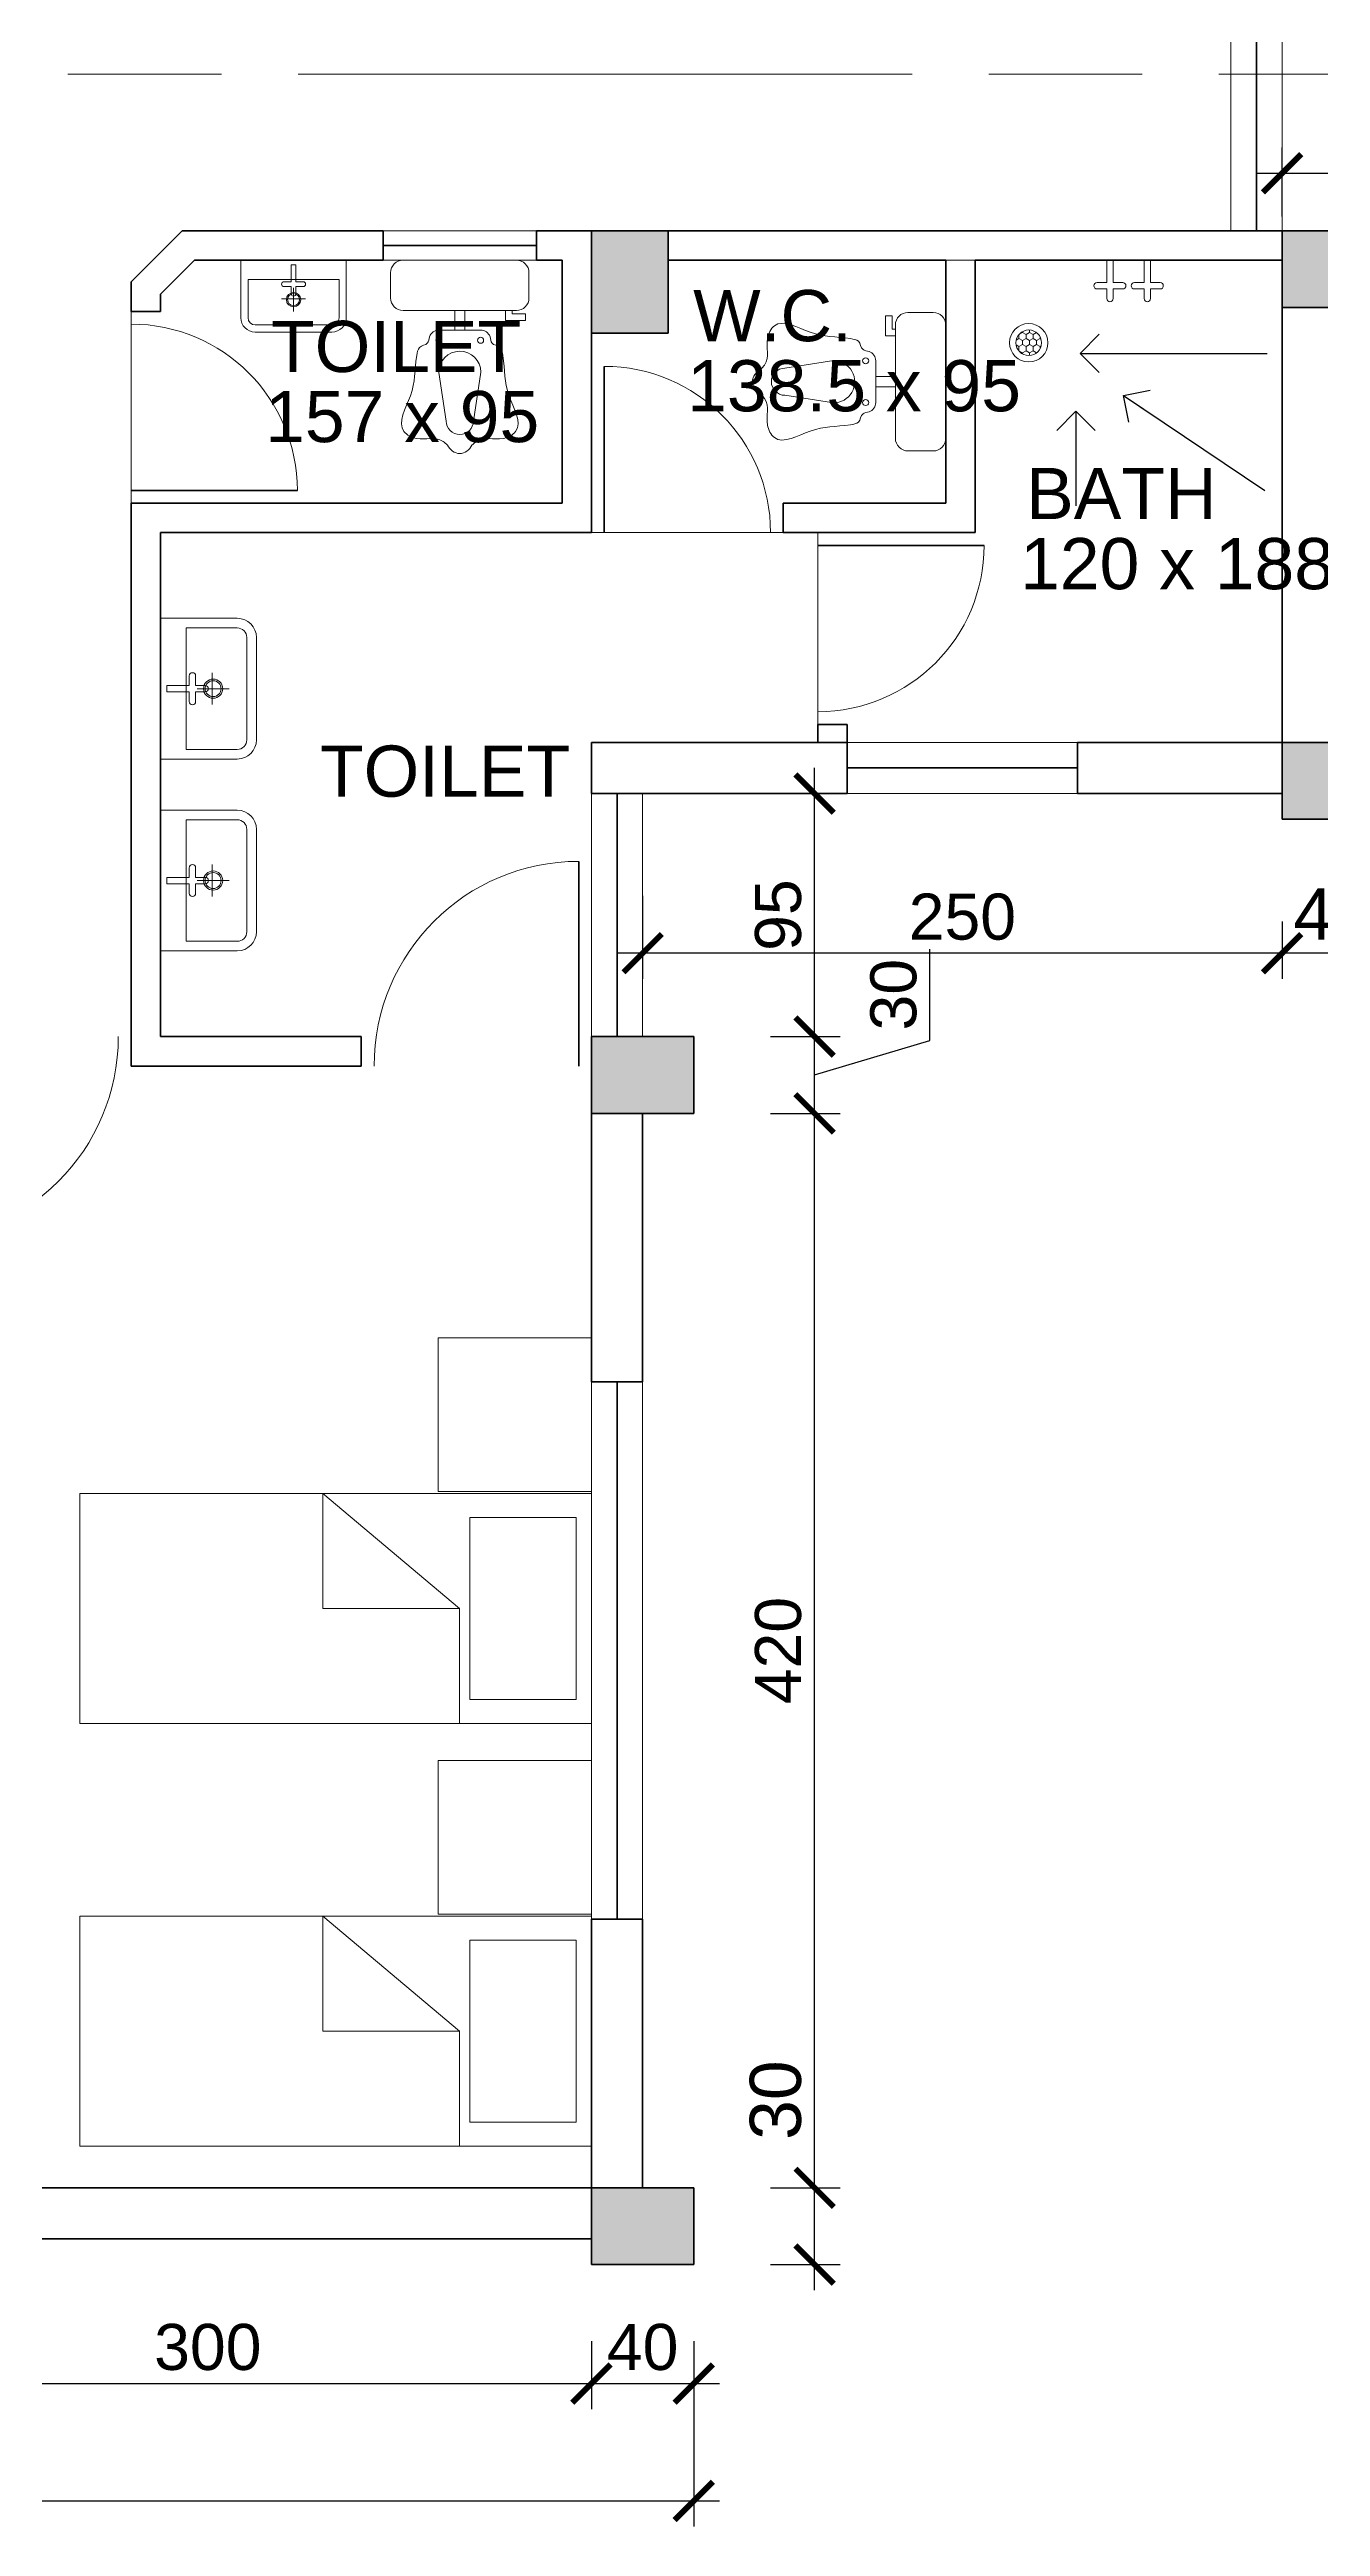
# Model space of a CAD drawing. Header units: millimetres. Extents: x -43527 to -16485, y 19062 to 36467.
# Drawn here: x -21009 to -20512, y 19062 to 20031 of the extents above; entities that cross this region are included whole.
import ezdxf

# ---------------------------------------------------------------- set-up
doc = ezdxf.new("R2010")
doc.units = ezdxf.units.MM
doc.header["$LTSCALE"] = 10
doc.header["$PDMODE"] = 35
doc.linetypes.add('ACAD_ISO08W100', pattern=[36, 24, -3, 6, -3])
for name, color, linetype, lineweight in [('door', 30, 'Continuous', 15), ('elevation', 2, 'Continuous', 20), ('fur', 13, 'Continuous', 13), ('SEC.  LINE', 20, 'ACAD_ISO08W100', 13), ('TEXT', 6, 'Continuous', 25), ('THI.', 5, 'Continuous', 60), ('THIN', 241, 'Continuous', 5), ('WALL', 4, 'Continuous', 40)]:
    doc.layers.add(name, color=color, linetype=linetype, lineweight=lineweight)
doc.styles.get("Standard").update_dxf_attribs({"font": 'arial.ttf', "height": 18})
doc.dimstyles.new('ISO-25', dxfattribs={"dimtxt": 2.5, "dimasz": 15, "dimexe": 10, "dimexo": 30, "dimgap": 5, "dimtad": 1, "dimdsep": 46, "dimtxsty": 'Standard', "dimblk": 'ARCHTICK', "dimcen": 2.5, "dimdle": 10, "dimadec": 1, "dimazin": 0, "dimtfac": 1, "dimtmove": 0, "dimatfit": 3, "dimldrblk": 'OPEN90', "dimfxl": 1, "dimarcsym": 0})

# ---------------------------------------------------------------- blocks, each defined once
blk = doc.blocks.new('_ArchTick')
at = {"color": 0, "linetype": 'ByBlock', "const_width": 0.15}
blk.add_lwpolyline([(-0.5, -0.5), (0.5, 0.5)], dxfattribs=at)
blk = doc.blocks.new('*D206')
at = {"layer": 'Defpoints', "color": 0, "transparency": 16777216}
for p in [(-21097.29, 19164.78), (-20797.29, 19164.78), (-20797.29, 19118.27)]:
    blk.add_point(p, dxfattribs=at)
at = {"layer": 'TEXT', "color": 0, "lineweight": -2, "transparency": 16777216}
for p, q in [((-21097.29, 19134.78), (-21097.29, 19108.27)), ((-20797.29, 19134.78), (-20797.29, 19108.27)), ((-21107.29, 19118.27), (-20787.29, 19118.27))]:
    blk.add_line(p, q, dxfattribs=at)
at = {"layer": 'TEXT', "color": 0, "lineweight": -2, "transparency": 16777216, "xscale": 15, "yscale": 15, "zscale": 15, "rotation": 180}
blk.add_blockref('_ArchTick', (-21097.29, 19118.27), dxfattribs=at)
at = {"layer": 'TEXT', "color": 0, "lineweight": -2, "transparency": 16777216, "xscale": 15, "yscale": 15, "zscale": 15}
blk.add_blockref('_ArchTick', (-20797.29, 19118.27), dxfattribs=at)
at = {"layer": 'TEXT', "color": 0, "transparency": 16777216, "insert": (-20947.29, 19132.46), "char_height": 18, "attachment_point": 5}
blk.add_mtext('300', dxfattribs=at)
blk = doc.blocks.new('_Open90')
at = {"color": 0, "linetype": 'ByBlock', "lineweight": -2}
for p, q in [((0, 0), (-1, 0)), ((-0.5, 0.5), (0, 0)), ((0, 0), (-0.5, -0.5))]:
    blk.add_line(p, q, dxfattribs=at)
blk = doc.blocks.new('*D207')
at = {"layer": 'Defpoints', "color": 0, "transparency": 16777216}
for p in [(-20797.29, 19164.78), (-20757.29, 19164.78), (-20757.29, 19118.27)]:
    blk.add_point(p, dxfattribs=at)
at = {"layer": 'TEXT', "color": 0, "lineweight": -2, "transparency": 16777216}
for p, q in [((-20797.29, 19134.78), (-20797.29, 19108.27)), ((-20757.29, 19134.78), (-20757.29, 19108.27)), ((-20807.29, 19118.27), (-20747.29, 19118.27))]:
    blk.add_line(p, q, dxfattribs=at)
at = {"layer": 'TEXT', "color": 0, "lineweight": -2, "transparency": 16777216, "xscale": 15, "yscale": 15, "zscale": 15, "rotation": 180}
blk.add_blockref('_ArchTick', (-20797.29, 19118.27), dxfattribs=at)
at = {"layer": 'TEXT', "color": 0, "lineweight": -2, "transparency": 16777216, "xscale": 15, "yscale": 15, "zscale": 15}
blk.add_blockref('_ArchTick', (-20757.29, 19118.27), dxfattribs=at)
at = {"layer": 'TEXT', "color": 0, "transparency": 16777216, "insert": (-20777.29, 19132.46), "char_height": 18, "attachment_point": 5}
blk.add_mtext('40', dxfattribs=at)
blk = doc.blocks.new('WHB')
at = {"layer": 'door'}
for p, q in [((-20483.08, 21630.77), (-20483.08, 21575.77)), ((-20453.08, 21630.77), (-20483.08, 21630.77)), ((-20473.08, 21627.02), (-20473.08, 21579.52)), ((-20453.08, 21627.02), (-20473.08, 21627.02)), ((-20449.33, 21623.27), (-20449.33, 21583.27)), ((-20445.58, 21623.27), (-20445.58, 21583.27)), ((-20480.58, 21604.52), (-20480.58, 21602.02)), ((-20471.83, 21604.52), (-20480.58, 21604.52)), ((-20471.83, 21602.02), (-20480.58, 21602.02)), ((-20471.83, 21604.52), (-20471.83, 21608.27)), ((-20471.83, 21598.27), (-20471.83, 21602.02)), ((-20469.33, 21604.52), (-20469.33, 21608.27)), ((-20465.58, 21604.52), (-20469.33, 21604.52)), ((-20465.58, 21602.02), (-20469.33, 21602.02)), ((-20469.33, 21598.27), (-20469.33, 21602.02)), ((-20468.75, 21603.27), (-20456.25, 21603.27)), ((-20462.93, 21597.03), (-20462.93, 21609.5)), ((-20453.08, 21575.77), (-20483.08, 21575.77)), ((-20453.08, 21579.52), (-20473.08, 21579.52))]:
    blk.add_line(p, q, dxfattribs=at)
for radius in [3.75, 3.12]:
    blk.add_circle((-20462.5, 21603.27), radius, dxfattribs=at)
for centre, radius, start, end in [((-20453.08, 21623.27), 7.5, 0, 90), ((-20453.08, 21623.27), 3.75, 0, 90), ((-20470.58, 21608.27), 1.25, 0, 180), ((-20465.58, 21603.27), 1.25, 270, 90), ((-20470.58, 21598.27), 1.25, 180, 0), ((-20453.08, 21583.27), 3.75, 270, 0), ((-20453.08, 21583.27), 7.5, 270, 0)]:
    blk.add_arc(centre, radius, start, end, dxfattribs=at)
blk = doc.blocks.new('AWC')
at = {"layer": 'door'}
for p, q in [((-20311.49, 21630.54), (-20355.78, 21630.54)), ((-20360.7, 21625.62), (-20360.7, 21615.78)), ((-20306.57, 21625.62), (-20306.57, 21615.78)), ((-20311.49, 21610.86), (-20355.78, 21610.86)), ((-20335.6, 21610.86), (-20335.6, 21603.17)), ((-20331.66, 21610.86), (-20331.66, 21603.17)), ((-20325.48, 21603.17), (-20341.79, 21603.17)), ((-20341.86, 21586.78), (-20338.95, 21567.67)), ((-20328.32, 21567.67), (-20325.41, 21586.64))]:
    blk.add_line(p, q, dxfattribs=at)
blk.add_lwpolyline([(-20359.39, 21606.93), (-20359.39, 21609.55), (-20354.15, 21609.55), (-20354.15, 21610.86), (-20351.53, 21610.86), (-20351.53, 21606.93), (-20359.39, 21606.93)], dxfattribs=at)
for centre in [(-20341.79, 21599.23), (-20325.48, 21599.23)]:
    blk.add_circle(centre, 1.18, dxfattribs=at)
for centre, radius, start, end in [((-20355.78, 21625.62), 4.92, 90, 180), ((-20311.49, 21625.62), 4.92, 0, 90), ((-20355.78, 21615.78), 4.92, 180, 270), ((-20311.49, 21615.78), 4.92, 270, 0), ((-20341.79, 21599.23), 3.94, 90, 159.43001), ((-20325.48, 21599.23), 3.94, 20.56999, 90), ((-20333.63, 21586.71), 8.23, 359.53062, 179.53062), ((-20333.63, 21567.67), 5.31, 180, 0)]:
    blk.add_arc(centre, radius, start, end, dxfattribs=at)
at = {"layer": 'door', "extrusion": (0, 0, -1)}
blk.add_ellipse((-20333.37, 21560.78), major_axis=(-1.94, 5.59), ratio=0.948861, start_param=3.537638, end_param=4.585608, dxfattribs=at)
at = {"layer": 'door'}
blk.add_ellipse((-20333.89, 21560.78), major_axis=(1.94, 5.59), ratio=0.948861, start_param=3.537638, end_param=4.585608, dxfattribs=at)
for points in [[(-20345.47, 21600.61), (-20345.63, 21599.67), (-20345.99, 21597.18), (-20349.74, 21597.36), (-20351.48, 21587.98), (-20350.49, 21579.82), (-20359.49, 21564.72), (-20348.35, 21559.2), (-20342.97, 21562.29), (-20339.04, 21558.78), (-20338.39, 21558.25)], [(-20321.8, 21600.61), (-20321.63, 21599.67), (-20321.27, 21597.18), (-20317.52, 21597.36), (-20315.79, 21587.98), (-20316.78, 21579.82), (-20307.77, 21564.72), (-20318.92, 21559.2), (-20324.29, 21562.29), (-20328.22, 21558.78), (-20328.88, 21558.25)]]:
    blk.add_open_spline(points, degree=3, knots=[0, 0, 0, 0, 2.596741, 7.080952, 10.372803, 27.86475, 42.407117, 48.085065, 59.717416, 61.643023, 61.643023, 61.643023, 61.643023], dxfattribs=at)
blk = doc.blocks.new('*D221')
at = {"layer": 'Defpoints', "color": 0, "transparency": 16777216}
for p in [(-20527.29, 19719.77), (-20487.29, 19719.77), (-20527.29, 19677.37)]:
    blk.add_point(p, dxfattribs=at)
at = {"layer": 'TEXT', "color": 0, "lineweight": -2, "transparency": 16777216}
for p, q in [((-20527.29, 19689.77), (-20527.29, 19667.37)), ((-20487.29, 19689.77), (-20487.29, 19667.37)), ((-20477.29, 19677.37), (-20537.29, 19677.37))]:
    blk.add_line(p, q, dxfattribs=at)
at = {"layer": 'TEXT', "color": 0, "lineweight": -2, "transparency": 16777216, "xscale": 15, "yscale": 15, "zscale": 15, "rotation": 180}
blk.add_blockref('_ArchTick', (-20527.29, 19677.37), dxfattribs=at)
at = {"layer": 'TEXT', "color": 0, "lineweight": -2, "transparency": 16777216, "xscale": 15, "yscale": 15, "zscale": 15}
blk.add_blockref('_ArchTick', (-20487.29, 19677.37), dxfattribs=at)
at = {"layer": 'TEXT', "color": 0, "transparency": 16777216, "insert": (-20507.29, 19692.58), "char_height": 20, "attachment_point": 5}
blk.add_mtext('40', dxfattribs=at)
blk = doc.blocks.new('*D222')
at = {"layer": 'Defpoints', "color": 0, "transparency": 16777216}
for p in [(-20777.29, 19729.77), (-20527.29, 19719.77), (-20777.29, 19677.37)]:
    blk.add_point(p, dxfattribs=at)
at = {"layer": 'TEXT', "color": 0, "lineweight": -2, "transparency": 16777216}
for p, q in [((-20777.29, 19699.77), (-20777.29, 19667.37)), ((-20527.29, 19689.77), (-20527.29, 19667.37)), ((-20517.29, 19677.37), (-20787.29, 19677.37))]:
    blk.add_line(p, q, dxfattribs=at)
at = {"layer": 'TEXT', "color": 0, "lineweight": -2, "transparency": 16777216, "xscale": 15, "yscale": 15, "zscale": 15, "rotation": 180}
blk.add_blockref('_ArchTick', (-20777.29, 19677.37), dxfattribs=at)
at = {"layer": 'TEXT', "color": 0, "lineweight": -2, "transparency": 16777216, "xscale": 15, "yscale": 15, "zscale": 15}
blk.add_blockref('_ArchTick', (-20527.29, 19677.37), dxfattribs=at)
at = {"layer": 'TEXT', "color": 0, "transparency": 16777216, "insert": (-20652.29, 19691.56), "char_height": 18, "attachment_point": 5}
blk.add_mtext('250', dxfattribs=at)
blk = doc.blocks.new('*D223')
at = {"layer": 'Defpoints', "color": 0, "transparency": 16777216}
for p in [(-20757.29, 19194.78), (-20710.06, 19194.78), (-20757.29, 19164.78)]:
    blk.add_point(p, dxfattribs=at)
at = {"layer": 'TEXT', "color": 0, "lineweight": -2, "transparency": 16777216}
for p, q in [((-20710.06, 19194.78), (-20710.06, 19248.35)), ((-20727.29, 19194.78), (-20700.06, 19194.78)), ((-20710.06, 19154.78), (-20710.06, 19194.78)), ((-20727.29, 19164.78), (-20700.06, 19164.78))]:
    blk.add_line(p, q, dxfattribs=at)
at = {"layer": 'TEXT', "color": 0, "lineweight": -2, "transparency": 16777216, "xscale": 15, "yscale": 15, "zscale": 15}
for p, rotation in [((-20710.06, 19194.78), 90), ((-20710.06, 19164.78), 270)]:
    blk.add_blockref('_ArchTick', p, dxfattribs=dict(at, rotation=rotation))
at = {"layer": 'TEXT', "color": 0, "transparency": 16777216, "insert": (-20725.27, 19229.07), "char_height": 20, "attachment_point": 5, "rotation": 90}
blk.add_mtext('30', dxfattribs=at)
blk = doc.blocks.new('*D224')
at = {"layer": 'Defpoints', "color": 0, "transparency": 16777216}
for p in [(-20757.29, 19614.78), (-20710.06, 19614.78), (-20757.29, 19194.78)]:
    blk.add_point(p, dxfattribs=at)
at = {"layer": 'TEXT', "color": 0, "lineweight": -2, "transparency": 16777216}
for p, q in [((-20710.06, 19184.78), (-20710.06, 19624.78)), ((-20727.29, 19614.78), (-20700.06, 19614.78)), ((-20727.29, 19194.78), (-20700.06, 19194.78))]:
    blk.add_line(p, q, dxfattribs=at)
at = {"layer": 'TEXT', "color": 0, "lineweight": -2, "transparency": 16777216, "xscale": 15, "yscale": 15, "zscale": 15}
for p, rotation in [((-20710.06, 19614.78), 90), ((-20710.06, 19194.78), 270)]:
    blk.add_blockref('_ArchTick', p, dxfattribs=dict(at, rotation=rotation))
at = {"layer": 'TEXT', "color": 0, "transparency": 16777216, "insert": (-20724.25, 19404.78), "char_height": 18, "attachment_point": 5, "rotation": 90}
blk.add_mtext('420', dxfattribs=at)
blk = doc.blocks.new('*D225')
at = {"layer": 'Defpoints', "color": 0, "transparency": 16777216}
for p in [(-20757.29, 19644.78), (-20710.06, 19644.78), (-20757.29, 19614.78)]:
    blk.add_point(p, dxfattribs=at)
at = {"layer": 'TEXT', "color": 0, "lineweight": -2, "transparency": 16777216}
for p, q in [((-20664.97, 19643.31), (-20664.97, 19679.02)), ((-20710.06, 19604.78), (-20710.06, 19654.78)), ((-20727.29, 19644.78), (-20700.06, 19644.78)), ((-20710.06, 19629.78), (-20664.97, 19643.31)), ((-20727.29, 19614.78), (-20700.06, 19614.78))]:
    blk.add_line(p, q, dxfattribs=at)
at = {"layer": 'TEXT', "color": 0, "lineweight": -2, "transparency": 16777216, "xscale": 15, "yscale": 15, "zscale": 15}
for p, rotation in [((-20710.06, 19644.78), 90), ((-20710.06, 19614.78), 270)]:
    blk.add_blockref('_ArchTick', p, dxfattribs=dict(at, rotation=rotation))
at = {"layer": 'TEXT', "color": 0, "transparency": 16777216, "insert": (-20679.16, 19661.17), "char_height": 18, "attachment_point": 5, "rotation": 90}
blk.add_mtext('30', dxfattribs=at)
blk = doc.blocks.new('*D226')
at = {"layer": 'Defpoints', "color": 0, "transparency": 16777216}
for p in [(-20777.29, 19739.78), (-20710.06, 19739.78), (-20757.29, 19644.78)]:
    blk.add_point(p, dxfattribs=at)
at = {"layer": 'TEXT', "color": 0, "lineweight": -2, "transparency": 16777216}
for p, q in [((-20710.06, 19634.78), (-20710.06, 19749.78)), ((-20747.29, 19739.78), (-20700.06, 19739.78)), ((-20727.29, 19644.78), (-20700.06, 19644.78))]:
    blk.add_line(p, q, dxfattribs=at)
at = {"layer": 'TEXT', "color": 0, "lineweight": -2, "transparency": 16777216, "xscale": 15, "yscale": 15, "zscale": 15}
for p, rotation in [((-20710.06, 19739.78), 90), ((-20710.06, 19644.78), 270)]:
    blk.add_blockref('_ArchTick', p, dxfattribs=dict(at, rotation=rotation))
at = {"layer": 'TEXT', "color": 0, "transparency": 16777216, "insert": (-20724.25, 19692.28), "char_height": 18, "attachment_point": 5, "rotation": 90}
blk.add_mtext('95', dxfattribs=at)
blk = doc.blocks.new('*D232')
at = {"layer": 'Defpoints', "color": 0, "transparency": 16777216}
for p in [(-21467.29, 19164.78), (-20757.29, 19164.78), (-20757.29, 19072.41)]:
    blk.add_point(p, dxfattribs=at)
at = {"layer": 'TEXT', "color": 0, "lineweight": -2, "transparency": 16777216}
for p, q in [((-21467.29, 19134.78), (-21467.29, 19062.41)), ((-20757.29, 19134.78), (-20757.29, 19062.41)), ((-21477.29, 19072.41), (-20747.29, 19072.41))]:
    blk.add_line(p, q, dxfattribs=at)
at = {"layer": 'TEXT', "color": 0, "lineweight": -2, "transparency": 16777216, "xscale": 15, "yscale": 15, "zscale": 15, "rotation": 180}
blk.add_blockref('_ArchTick', (-21467.29, 19072.41), dxfattribs=at)
at = {"layer": 'TEXT', "color": 0, "lineweight": -2, "transparency": 16777216, "xscale": 15, "yscale": 15, "zscale": 15}
blk.add_blockref('_ArchTick', (-20757.29, 19072.41), dxfattribs=at)
at = {"layer": 'TEXT', "color": 0, "transparency": 16777216, "insert": (-21112.29, 19086.6), "char_height": 18, "attachment_point": 5}
blk.add_mtext('710', dxfattribs=at)
blk = doc.blocks.new('*D234')
at = {"layer": 'Defpoints', "color": 0, "transparency": 16777216}
for p in [(-20427.29, 19982.28), (-20527.29, 19935.38), (-20427.29, 19935.38)]:
    blk.add_point(p, dxfattribs=at)
at = {"layer": 'elevation', "color": 0, "lineweight": -2, "transparency": 16777216}
for p, q in [((-20527.29, 19965.38), (-20527.29, 19992.28)), ((-20427.29, 19965.38), (-20427.29, 19992.28)), ((-20537.29, 19982.28), (-20417.29, 19982.28))]:
    blk.add_line(p, q, dxfattribs=at)
at = {"layer": 'elevation', "color": 0, "lineweight": -2, "transparency": 16777216, "xscale": 15, "yscale": 15, "zscale": 15, "rotation": 180}
blk.add_blockref('_ArchTick', (-20527.29, 19982.28), dxfattribs=at)
at = {"layer": 'elevation', "color": 0, "lineweight": -2, "transparency": 16777216, "xscale": 15, "yscale": 15, "zscale": 15}
blk.add_blockref('_ArchTick', (-20427.29, 19982.28), dxfattribs=at)
at = {"layer": 'elevation', "color": 0, "transparency": 16777216, "insert": (-20477.29, 19997.5), "char_height": 20, "attachment_point": 5}
blk.add_mtext('100', dxfattribs=at)

msp = doc.modelspace()

# ---------------------------------------------------------------- hatches: boundary and pattern name
at = {"layer": 'THIN'}
h = msp.add_hatch(color=256, dxfattribs=at)
h.paths.add_polyline_path([(-22747.29, 20829.784), (-22777.29, 20829.784), (-22777.29, 20789.784), (-22747.29, 20789.784)])
h.paths.add_polyline_path([(-22417.29, 20829.784), (-22447.29, 20829.784), (-22447.29, 20789.784), (-22417.29, 20789.784)])
h.paths.add_polyline_path([(-22087.29, 20829.784), (-22117.29, 20829.784), (-22117.29, 20789.784), (-22087.29, 20789.784)])
h.paths.add_polyline_path([(-21757.29, 20829.784), (-21787.29, 20829.784), (-21787.29, 20789.784), (-21757.29, 20789.784)])
h.paths.add_polyline_path([(-21427.29, 20829.784), (-21457.29, 20829.784), (-21457.29, 20789.784), (-21427.29, 20789.784)])
h.paths.add_polyline_path([(-21097.29, 20829.784), (-21127.29, 20829.784), (-21127.29, 20789.784), (-21097.29, 20789.784)])
h.paths.add_polyline_path([(-20767.29, 20829.784), (-20797.29, 20829.784), (-20797.29, 20789.784), (-20767.29, 20789.784)])
h.paths.add_polyline_path([(-20487.29, 20554.784), (-20527.29, 20554.784), (-20527.29, 20524.784), (-20487.29, 20524.784)])
h.paths.add_polyline_path([(-20487.29, 20354.784), (-20527.29, 20354.784), (-20527.29, 20324.784), (-20487.29, 20324.784)])
h.paths.add_polyline_path([(-20767.29, 20364.784), (-20797.29, 20364.784), (-20797.29, 20324.784), (-20767.29, 20324.784)])
h.paths.add_polyline_path([(-21097.29, 20364.784), (-21127.29, 20364.784), (-21127.29, 20324.784), (-21097.29, 20324.784)])
h.paths.add_polyline_path([(-21427.29, 20364.784), (-21457.29, 20364.784), (-21457.29, 20324.784), (-21427.29, 20324.784)])
h.paths.add_polyline_path([(-21757.29, 20364.784), (-21787.29, 20364.784), (-21787.29, 20324.784), (-21757.29, 20324.784)])
h.paths.add_polyline_path([(-22087.29, 20364.784), (-22117.29, 20364.784), (-22117.29, 20324.784), (-22087.29, 20324.784)])
h.paths.add_polyline_path([(-22417.29, 20364.784), (-22447.29, 20364.784), (-22447.29, 20324.784), (-22417.29, 20324.784)])
h.paths.add_polyline_path([(-22747.29, 20364.784), (-22777.29, 20364.784), (-22777.29, 20324.784), (-22747.29, 20324.784)])
h.paths.add_polyline_path([(-22747.29, 19959.784), (-22777.29, 19959.784), (-22777.29, 19919.784), (-22747.29, 19919.784)])
h.paths.add_polyline_path([(-22417.29, 19959.784), (-22447.29, 19959.784), (-22447.29, 19919.784), (-22417.29, 19919.784)])
h.paths.add_polyline_path([(-22087.29, 19959.784), (-22117.29, 19959.784), (-22117.29, 19919.784), (-22087.29, 19919.784)])
h.paths.add_polyline_path([(-21757.29, 19959.784), (-21787.29, 19959.784), (-21787.29, 19919.784), (-21757.29, 19919.784)])
h.paths.add_polyline_path([(-21427.29, 19959.784), (-21457.29, 19959.784), (-21457.29, 19919.784), (-21427.29, 19919.784)])
h.paths.add_polyline_path([(-21097.29, 19944.784, 1), (-21127.29, 19944.784, 1)])
h.paths.add_polyline_path([(-20767.29, 19959.784), (-20797.29, 19959.784), (-20797.29, 19919.784), (-20767.29, 19919.784)])
h.paths.add_polyline_path([(-20487.29, 19959.784), (-20527.29, 19959.784), (-20527.29, 19929.784), (-20487.29, 19929.784)])
h.paths.add_polyline_path([(-20487.29, 19759.784), (-20527.29, 19759.784), (-20527.29, 19729.784), (-20487.29, 19729.784)])
h.paths.add_polyline_path([(-20757.29, 19644.784), (-20797.29, 19644.784), (-20797.29, 19614.784), (-20757.29, 19614.784)])
h.paths.add_polyline_path([(-21097.29, 19644.784), (-21137.29, 19644.784), (-21137.29, 19614.784), (-21097.29, 19614.784)])
h.paths.add_polyline_path([(-21427.29, 19644.784), (-21467.29, 19644.784), (-21467.29, 19614.784), (-21427.29, 19614.784)])
h.paths.add_polyline_path([(-21427.29, 19194.784), (-21467.29, 19194.784), (-21467.29, 19164.784), (-21427.29, 19164.784)])
h.paths.add_polyline_path([(-21097.29, 19194.784), (-21137.29, 19194.784), (-21137.29, 19164.784), (-21097.29, 19164.784)])
h.paths.add_polyline_path([(-20757.29, 19194.784), (-20797.29, 19194.784), (-20797.29, 19164.784), (-20757.29, 19164.784)])
h = msp.add_hatch(dxfattribs=at)
h.set_pattern_fill('HONEY', color=256, scale=0.5, angle=90, style=0)
h.set_pattern_definition([(270, (-19429.9426, 21540.8884), (-1.374815, -2.38125), [1.5875, -3.175]), (150, (-19429.9426, 21540.8884), (-1.3748155, 2.3812497), [1.5875, -3.175]), (210, (-19429.9426, 21540.8884), (-2.7496305, -3e-07), [-3.175, 1.5875])])
h.paths.add_polyline_path([(-20631.333, 19915.989, -1), (-20621.333, 19915.989, -1)])

# ---------------------------------------------------------------- linework, layer by layer
at = {"layer": 'door'}
for p, q in [((-20893.139, 19948.284), (-20934.389, 19948.284)), ((-20934.389, 19925.784), (-20934.389, 19948.284)), ((-20912.827, 19946.409), (-20914.702, 19946.409)), ((-20914.702, 19939.846), (-20914.702, 19946.409)), ((-20912.827, 19939.846), (-20912.827, 19946.409)), ((-20893.139, 19925.784), (-20893.139, 19948.284)), ((-20595.845, 19948.284), (-20595.845, 19939.534)), ((-20593.345, 19948.284), (-20593.345, 19939.534)), ((-20581.235, 19948.284), (-20581.235, 19939.534)), ((-20578.735, 19948.284), (-20578.735, 19939.534)), ((-20931.577, 19925.784), (-20931.577, 19940.784)), ((-20895.952, 19940.784), (-20931.577, 19940.784)), ((-20917.514, 19939.846), (-20914.702, 19939.846)), ((-20917.514, 19937.971), (-20914.702, 19937.971)), ((-20914.702, 19935.159), (-20914.702, 19937.971)), ((-20913.764, 19937.536), (-20913.764, 19928.161)), ((-20912.827, 19939.846), (-20910.014, 19939.846)), ((-20912.827, 19937.971), (-20910.014, 19937.971)), ((-20912.827, 19935.159), (-20912.827, 19937.971)), ((-20895.952, 19925.784), (-20895.952, 19940.784)), ((-20595.845, 19939.534), (-20599.595, 19939.534)), ((-20595.845, 19937.034), (-20599.595, 19937.034)), ((-20595.845, 19933.284), (-20595.845, 19937.034)), ((-20589.595, 19939.534), (-20593.345, 19939.534)), ((-20589.595, 19937.034), (-20593.345, 19937.034)), ((-20593.345, 19933.284), (-20593.345, 19937.034)), ((-20581.235, 19939.534), (-20584.985, 19939.534)), ((-20581.235, 19937.034), (-20584.985, 19937.034)), ((-20581.235, 19933.284), (-20581.235, 19937.034)), ((-20578.735, 19939.534), (-20574.985, 19939.534)), ((-20578.735, 19933.284), (-20578.735, 19937.034)), ((-20578.735, 19937.034), (-20574.985, 19937.034)), ((-20977.29, 19928.284), (-20977.29, 19853.284)), ((-20918.441, 19933.175), (-20909.088, 19933.175)), ((-20898.764, 19922.971), (-20928.764, 19922.971)), ((-20898.764, 19920.159), (-20928.764, 19920.159)), ((-20722.29, 19841.784), (-20797.29, 19841.784)), ((-20708.79, 19841.784), (-20708.79, 19766.784))]:
    msp.add_line(p, q, dxfattribs=at)
for radius in [2.812, 2.344]:
    msp.add_circle((-20913.764, 19932.848), radius, dxfattribs=at)
for centre, radius, start, end in [((-20917.514, 19938.909), 0.938, 90, 270), ((-20910.014, 19938.909), 0.938, 270, 90), ((-20599.595, 19938.284), 1.25, 90, 270), ((-20589.595, 19938.284), 1.25, 270, 90), ((-20584.985, 19938.284), 1.25, 90, 270), ((-20574.985, 19938.284), 1.25, 270, 90), ((-20928.764, 19925.784), 5.625, 180, 270), ((-20928.764, 19925.784), 2.812, 180, 270), ((-20913.764, 19935.159), 0.938, 180, 0), ((-20898.764, 19925.784), 2.812, 270, 0), ((-20898.764, 19925.784), 5.625, 270, 0), ((-20594.595, 19933.284), 1.25, 180, 0), ((-20579.985, 19933.284), 1.25, 180, 0), ((-20977.29, 19858.284), 65, 0, 90), ((-20792.29, 19841.784), 65, 0, 90), ((-20708.79, 19836.784), 65, 270, 0), ((-20802.29, 19633.284), 80, 90, 180), ((-21062.29, 19644.784), 80, 270, 360)]:
    msp.add_arc(centre, radius, start, end, dxfattribs=at)
at = {"layer": 'elevation'}
for p, q in [((-20547.29, 20082.284), (-20547.29, 19959.784)), ((-20527.29, 20082.284), (-20527.29, 19959.784)), ((-20878.79, 19959.784), (-20818.79, 19959.784)), ((-20878.79, 19948.284), (-20818.79, 19948.284)), ((-20658.79, 19948.284), (-20647.29, 19948.284)), ((-20697.29, 19759.784), (-20607.29, 19759.784)), ((-20797.29, 19644.784), (-20797.29, 19739.784)), ((-20777.29, 19644.784), (-20777.29, 19739.784)), ((-20697.29, 19739.784), (-20607.29, 19739.784)), ((-20797.29, 19509.784), (-20797.29, 19299.784)), ((-20777.29, 19509.784), (-20777.29, 19299.784))]:
    msp.add_line(p, q, dxfattribs=at)
at = {"layer": 'fur'}
for p, q in [((-20997.29, 19466.237), (-20797.29, 19466.237)), ((-20997.29, 19376.237), (-20997.29, 19466.237)), ((-20902.29, 19421.237), (-20902.29, 19466.237)), ((-20902.29, 19466.237), (-20848.852, 19421.237)), ((-20797.29, 19466.237), (-20797.29, 19376.237)), ((-20844.79, 19456.862), (-20803.227, 19456.862)), ((-20844.79, 19385.612), (-20844.79, 19456.862)), ((-20803.227, 19456.862), (-20803.227, 19385.612)), ((-20902.29, 19421.237), (-20848.852, 19421.237)), ((-20848.852, 19376.237), (-20848.852, 19421.237)), ((-20803.227, 19385.612), (-20844.79, 19385.612)), ((-20797.29, 19376.237), (-20997.29, 19376.237)), ((-20997.29, 19301.02), (-20797.29, 19301.02)), ((-20997.29, 19211.02), (-20997.29, 19301.02)), ((-20902.29, 19301.02), (-20848.852, 19256.02)), ((-20902.29, 19256.02), (-20902.29, 19301.02)), ((-20797.29, 19301.02), (-20797.29, 19211.02)), ((-20844.79, 19220.395), (-20844.79, 19291.645)), ((-20844.79, 19291.645), (-20803.227, 19291.645)), ((-20803.227, 19291.645), (-20803.227, 19220.395)), ((-20902.29, 19256.02), (-20848.852, 19256.02)), ((-20848.852, 19211.02), (-20848.852, 19256.02)), ((-20803.227, 19220.395), (-20844.79, 19220.395)), ((-20797.29, 19211.02), (-20997.29, 19211.02))]:
    msp.add_line(p, q, dxfattribs=at)
for points in [[(-20857.29, 19466.985), (-20857.29, 19526.985), (-20797.29, 19526.985), (-20797.29, 19466.985)], [(-20857.29, 19301.767), (-20857.29, 19361.767), (-20797.29, 19361.767), (-20797.29, 19301.767)]]:
    msp.add_lwpolyline(points, close=True, dxfattribs=at)
at = {"layer": 'SEC.  LINE'}
msp.add_line((-19951.98, 20021.034), (-21037.29, 20021.034), dxfattribs=at)
at = {"layer": 'THI.'}
for p, q in [((-20537.29, 20082.284), (-20537.29, 19959.784)), ((-20797.29, 19959.784), (-20797.29, 19919.784)), ((-20767.29, 19959.784), (-20797.29, 19959.784)), ((-20767.29, 19959.784), (-20767.29, 19919.784)), ((-20527.29, 19929.784), (-20527.29, 19959.784)), ((-20527.29, 19959.784), (-20487.29, 19959.784)), ((-20878.79, 19954.034), (-20818.79, 19954.034)), ((-20527.29, 19929.784), (-20487.29, 19929.784)), ((-20767.29, 19919.784), (-20797.29, 19919.784)), ((-20527.29, 19759.784), (-20487.29, 19759.784)), ((-20527.29, 19759.784), (-20527.29, 19729.784)), ((-20697.29, 19749.784), (-20607.29, 19749.784)), ((-20787.29, 19644.784), (-20787.29, 19739.784)), ((-20527.29, 19729.784), (-20487.29, 19729.784)), ((-20797.29, 19644.784), (-20757.29, 19644.784)), ((-20797.29, 19644.784), (-20797.29, 19614.784)), ((-20757.29, 19644.784), (-20757.29, 19614.784)), ((-20797.29, 19614.784), (-20757.29, 19614.784)), ((-20787.29, 19299.784), (-20787.29, 19509.784)), ((-20797.29, 19194.784), (-20797.29, 19164.784)), ((-20797.29, 19194.784), (-20757.29, 19194.784)), ((-20757.29, 19194.784), (-20757.29, 19164.784)), ((-20797.29, 19164.784), (-20757.29, 19164.784))]:
    msp.add_line(p, q, dxfattribs=at)
at = {"layer": 'THIN'}
for radius in [7.5, 5]:
    msp.add_circle((-20626.333, 19915.989), radius, dxfattribs=at)
at = {"layer": 'WALL'}
for p, q in [((-20977.29, 19939.784), (-20957.29, 19959.784)), ((-20878.79, 19959.784), (-20957.29, 19959.784)), ((-20878.79, 19948.284), (-20878.79, 19959.784)), ((-20797.29, 19959.784), (-20818.79, 19959.784)), ((-20818.79, 19948.284), (-20818.79, 19959.784)), ((-20767.29, 19959.784), (-20527.29, 19959.784)), ((-20965.79, 19935.02), (-20952.526, 19948.284)), ((-20878.79, 19948.284), (-20952.526, 19948.284)), ((-20808.79, 19948.284), (-20818.79, 19948.284)), ((-20808.79, 19948.284), (-20808.79, 19853.284)), ((-20767.29, 19948.284), (-20658.79, 19948.284)), ((-20658.79, 19948.284), (-20658.79, 19853.284)), ((-20647.29, 19948.284), (-20647.29, 19841.784)), ((-20647.29, 19948.284), (-20527.29, 19948.284)), ((-20977.29, 19939.784), (-20977.29, 19928.284)), ((-20977.29, 19928.284), (-20965.79, 19928.284)), ((-20965.79, 19935.02), (-20965.79, 19928.284)), ((-20527.29, 19929.784), (-20527.29, 19759.784)), ((-20797.29, 19919.784), (-20797.29, 19841.784)), ((-20792.29, 19906.784), (-20792.29, 19841.784)), ((-20912.29, 19858.284), (-20977.29, 19858.284)), ((-20977.29, 19853.284), (-20977.29, 19633.284)), ((-20977.29, 19853.284), (-20808.79, 19853.284)), ((-20722.29, 19853.284), (-20658.79, 19853.284)), ((-20722.29, 19853.284), (-20722.29, 19841.784)), ((-20965.79, 19841.784), (-20965.79, 19644.784)), ((-20965.79, 19841.784), (-20797.29, 19841.784)), ((-20722.29, 19841.784), (-20647.29, 19841.784)), ((-20643.79, 19836.784), (-20708.79, 19836.784)), ((-20708.79, 19759.784), (-20708.79, 19766.784)), ((-20697.29, 19766.784), (-20708.79, 19766.784)), ((-20697.29, 19759.784), (-20697.29, 19766.784)), ((-20697.29, 19759.784), (-20797.29, 19759.784)), ((-20797.29, 19759.784), (-20797.29, 19739.784)), ((-20697.29, 19739.784), (-20697.29, 19759.784)), ((-20607.29, 19739.784), (-20607.29, 19759.784)), ((-20527.29, 19759.784), (-20607.29, 19759.784)), ((-20697.29, 19739.784), (-20797.29, 19739.784)), ((-20527.29, 19739.784), (-20607.29, 19739.784)), ((-20802.29, 19713.284), (-20802.29, 19633.284)), ((-20965.79, 19644.784), (-20887.29, 19644.784)), ((-20965.79, 19644.784), (-20887.29, 19644.784)), ((-20887.29, 19644.784), (-20887.29, 19633.284)), ((-20887.29, 19644.784), (-20887.29, 19633.284)), ((-20977.29, 19633.284), (-20887.29, 19633.284)), ((-20977.29, 19633.284), (-20887.29, 19633.284)), ((-20797.29, 19614.784), (-20797.29, 19509.784)), ((-20777.29, 19614.784), (-20777.29, 19509.784)), ((-20797.29, 19509.784), (-20777.29, 19509.784)), ((-20797.29, 19299.784), (-20777.29, 19299.784)), ((-20797.29, 19299.784), (-20797.29, 19194.784)), ((-20777.29, 19299.784), (-20777.29, 19194.784)), ((-21097.29, 19194.784), (-20797.29, 19194.784)), ((-21097.29, 19174.784), (-20797.29, 19174.784))]:
    msp.add_line(p, q, dxfattribs=at)

# ---------------------------------------------------------------- block references
at = {"layer": 'WALL', "xscale": -1}
msp.add_blockref('AWC', (-41182.423, -1682.259), dxfattribs=at)
at = {"layer": 'WALL', "rotation": 270}
msp.add_blockref('AWC', (-42289.332, -432.85), dxfattribs=at)
at = {"layer": 'WALL'}
for p in [(-482.714, -1822.485), (-482.714, -1897.485)]:
    msp.add_blockref('WHB', p, dxfattribs=at)

# ---------------------------------------------------------------- texts
at = {"layer": 'TEXT'}
for s, p in [('W.C.', (-20757.531, 19916.607)), ('TOILET', (-20922.563, 19904.558)), ('138.5 x 95', (-20759.867, 19889.204)), ('157 x 95', (-20924.899, 19877.155)), ('BATH', (-20627.382, 19847.07)), ('120 x 188.5', (-20629.719, 19819.667)), ('TOILET', (-20903.429, 19738.561))]:
    msp.add_text(s, height=20, dxfattribs=at).set_placement(p)

# ---------------------------------------------------------------- dimensions: what is measured, and where the dimension line sits
at = {"layer": 'elevation'}
dim = msp.add_linear_dim(base=(-20427.29, 19982.284), p1=(-20527.29, 19935.38), p2=(-20427.29, 19935.38), dimstyle='ISO-25', dxfattribs=at)
dim.commit()
dim.dimension.update_dxf_attribs({"geometry": '*D234', "text_midpoint": (-20477.29, 19997.495)})
at = {"layer": 'TEXT'}
for base, p1, p2, picture, middle in [((-20710.057, 19739.784), (-20757.29, 19644.784), (-20777.29, 19739.784), '*D226', (-20724.247, 19692.284)), ((-20710.057, 19644.784), (-20757.29, 19614.784), (-20757.29, 19644.784), '*D225', (-20679.164, 19648.311)), ((-20710.057, 19614.784), (-20757.29, 19194.784), (-20757.29, 19614.784), '*D224', (-20724.247, 19404.784))]:
    dim = msp.add_linear_dim(base=base, p1=p1, p2=p2, angle=90, dimstyle='ISO-25', override={"dimtmove": 1}, dxfattribs=at)
    dim.commit()
    dim.dimension.update_dxf_attribs({"geometry": picture, "text_midpoint": middle})
for base, p1, p2, picture, middle in [((-20777.29, 19677.371), (-20527.29, 19719.771), (-20777.29, 19729.771), '*D222', (-20652.29, 19691.561)), ((-20757.29, 19072.414), (-21467.29, 19164.784), (-20757.29, 19164.784), '*D232', (-21112.29, 19086.604)), ((-20797.29, 19118.267), (-21097.29, 19164.784), (-20797.29, 19164.784), '*D206', (-20947.29, 19132.463)), ((-20757.29, 19118.267), (-20797.29, 19164.784), (-20757.29, 19164.784), '*D207', (-20777.29, 19132.457))]:
    dim = msp.add_linear_dim(base=base, p1=p1, p2=p2, dimstyle='ISO-25', override={"dimtmove": 1}, dxfattribs=at)
    dim.commit()
    dim.dimension.update_dxf_attribs({"geometry": picture, "text_midpoint": middle})
dim = msp.add_linear_dim(base=(-20527.29, 19677.371), p1=(-20487.29, 19719.771), p2=(-20527.29, 19719.771), dimstyle='ISO-25', dxfattribs=at)
dim.commit()
dim.dimension.update_dxf_attribs({"geometry": '*D221', "text_midpoint": (-20507.29, 19692.582)})
dim = msp.add_linear_dim(base=(-20710.057, 19194.784), p1=(-20757.29, 19164.784), p2=(-20757.29, 19194.784), angle=90, dimstyle='ISO-25', dxfattribs=at)
dim.commit()
dim.dimension.update_dxf_attribs({"geometry": '*D223', "text_midpoint": (-20725.275, 19229.068)})

# ---------------------------------------------------------------- leaders
at = {"layer": 'THIN'}
for points, override in [([(-20606.296, 19911.846), (-20533.152, 19911.846)], {"dimgap": 2, "dimtad": 0}), ([(-20589.296, 19895.433), (-20534.039, 19858.234)], {"dimgap": 2, "dimtad": 0}), ([(-20607.897, 19889.239), (-20607.897, 19852.319)], {"dimgap": 5, "dimtad": 0, "dimtmove": 1})]:
    msp.add_leader(points, dimstyle='ISO-25', override=override, dxfattribs=at)

doc.saveas('drawing.dxf')
